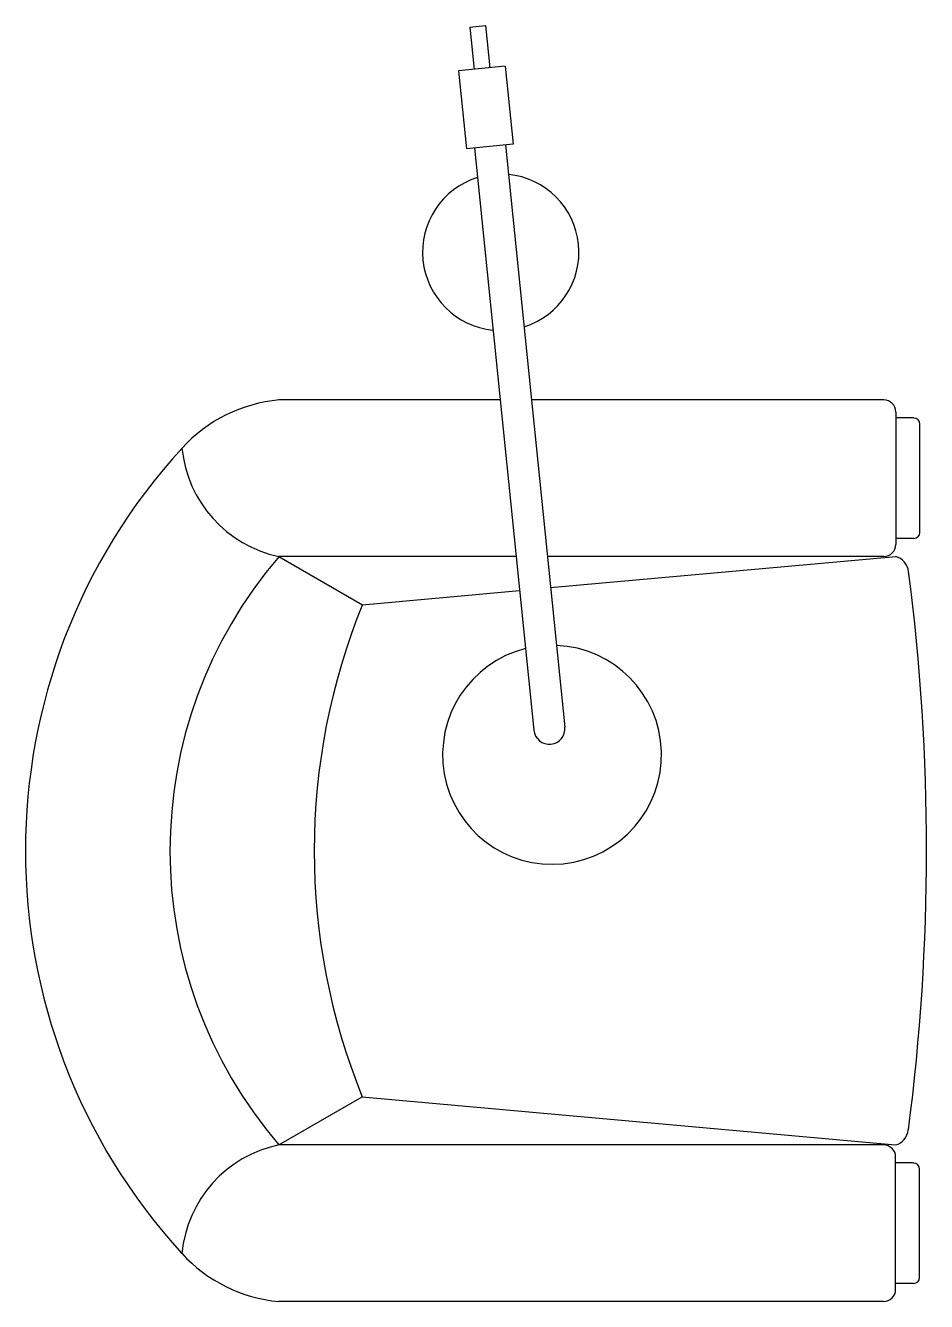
# Model space of a CAD drawing. Header units: millimetres. Extents: x -821.15 to -820.32, y 2708.79 to 2709.97.
import ezdxf

# ---------------------------------------------------------------- set-up
doc = ezdxf.new("R2010")
doc.units = ezdxf.units.MM
doc.header["$LTSCALE"] = 10
doc.layers.add('Móveis_sofás', color=2, linetype='Continuous')

msp = doc.modelspace()

# ---------------------------------------------------------------- linework, layer by layer
at = {"layer": 'Móveis_sofás', "color": 1}
for p, q in [((-820.7366, 2709.9667), (-820.7222, 2709.9681)), ((-820.7366, 2709.9667), (-820.7326, 2709.9277)), ((-820.7222, 2709.9681), (-820.7182, 2709.9292)), ((-820.7039, 2709.9306), (-820.7469, 2709.9263)), ((-820.7039, 2709.9306), (-820.6966, 2709.859)), ((-820.7469, 2709.9263), (-820.7396, 2709.8546)), ((-820.6966, 2709.859), (-820.7396, 2709.8546)), ((-820.7038, 2709.8583), (-820.649, 2709.3222)), ((-820.7324, 2709.8554), (-820.6776, 2709.3193))]:
    msp.add_line(p, q, dxfattribs=at)
at = {"layer": 'Móveis_sofás'}
for p, q in [((-820.7087, 2709.6234), (-820.9124, 2709.6234)), ((-820.3553, 2709.6234), (-820.6798, 2709.6234)), ((-820.3442, 2709.6123), (-820.3442, 2709.4904)), ((-820.3275, 2709.6068), (-820.3442, 2709.6068)), ((-820.322, 2709.5015), (-820.322, 2709.6012)), ((-820.3275, 2709.4959), (-820.3442, 2709.4959)), ((-820.9124, 2709.4793), (-820.8354, 2709.4349)), ((-820.694, 2709.4793), (-820.9124, 2709.4793)), ((-820.3553, 2709.4793), (-820.665, 2709.4793)), ((-820.6621, 2709.4506), (-820.3442, 2709.4793)), ((-820.8354, 2709.4349), (-820.6908, 2709.448)), ((-820.9125, 2708.9375), (-820.8356, 2708.9818)), ((-820.8356, 2708.9818), (-820.3443, 2708.9375)), ((-820.3554, 2708.9375), (-820.9125, 2708.9375)), ((-820.3443, 2708.8045), (-820.3443, 2708.9264)), ((-820.3277, 2708.9209), (-820.3443, 2708.9209)), ((-820.3222, 2708.8155), (-820.3222, 2708.9153)), ((-820.3277, 2708.81), (-820.3443, 2708.81)), ((-820.3554, 2708.7934), (-820.9125, 2708.7934))]:
    msp.add_line(p, q, dxfattribs=at)
at = {"layer": 'Móveis_sofás', "color": 1}
for centre, radius, start, end in [((-820.7081, 2709.7594), 0.072, 107.373, 264.2991), ((-820.7081, 2709.7594), 0.072, 287.373, 84.2991), ((-820.6608, 2709.2967), 0.1008, 104.0492, 87.6228), ((-820.6633, 2709.3208), 0.0144, 185.836, 5.836)]:
    msp.add_arc(centre, radius, start, end, dxfattribs=at)
at = {"layer": 'Móveis_sofás'}
for centre, radius, start, end in [((-820.8998, 2709.486), 0.138, 95.2195, 137.5815), ((-820.3553, 2709.6123), 0.0111, 0, 90), ((-820.3275, 2709.6012), 0.00554, 0, 90), ((-820.5971, 2709.2083), 0.5488, 137.4977, 222.4788), ((-820.889, 2709.5901), 0.1133, 185.6013, 258.0753), ((-820.3275, 2709.5015), 0.00554, 270, 0), ((-820.3553, 2709.4904), 0.0111, 270, 0), ((-820.5972, 2709.2083), 0.4156, 139.3097, 220.6582), ((-820.3486, 2709.4636), 0.0163, 6.554, 74.1904), ((-822.3114, 2709.209), 1.9956, 352.5814, 7.3848), ((-820.2789, 2709.2082), 0.601, 157.8332, 202.1284), ((-820.3488, 2708.9532), 0.0163, 285.8096, 353.446), ((-820.8891, 2708.8267), 0.1133, 101.9247, 174.3987), ((-820.3554, 2708.9264), 0.0111, 0, 90), ((-820.3277, 2708.9153), 0.00554, 0, 90), ((-820.9, 2708.9308), 0.138, 222.4185, 264.7805), ((-820.3277, 2708.8155), 0.00554, 270, 0), ((-820.3554, 2708.8045), 0.0111, 270, 0)]:
    msp.add_arc(centre, radius, start, end, dxfattribs=at)

doc.saveas('drawing.dxf')
